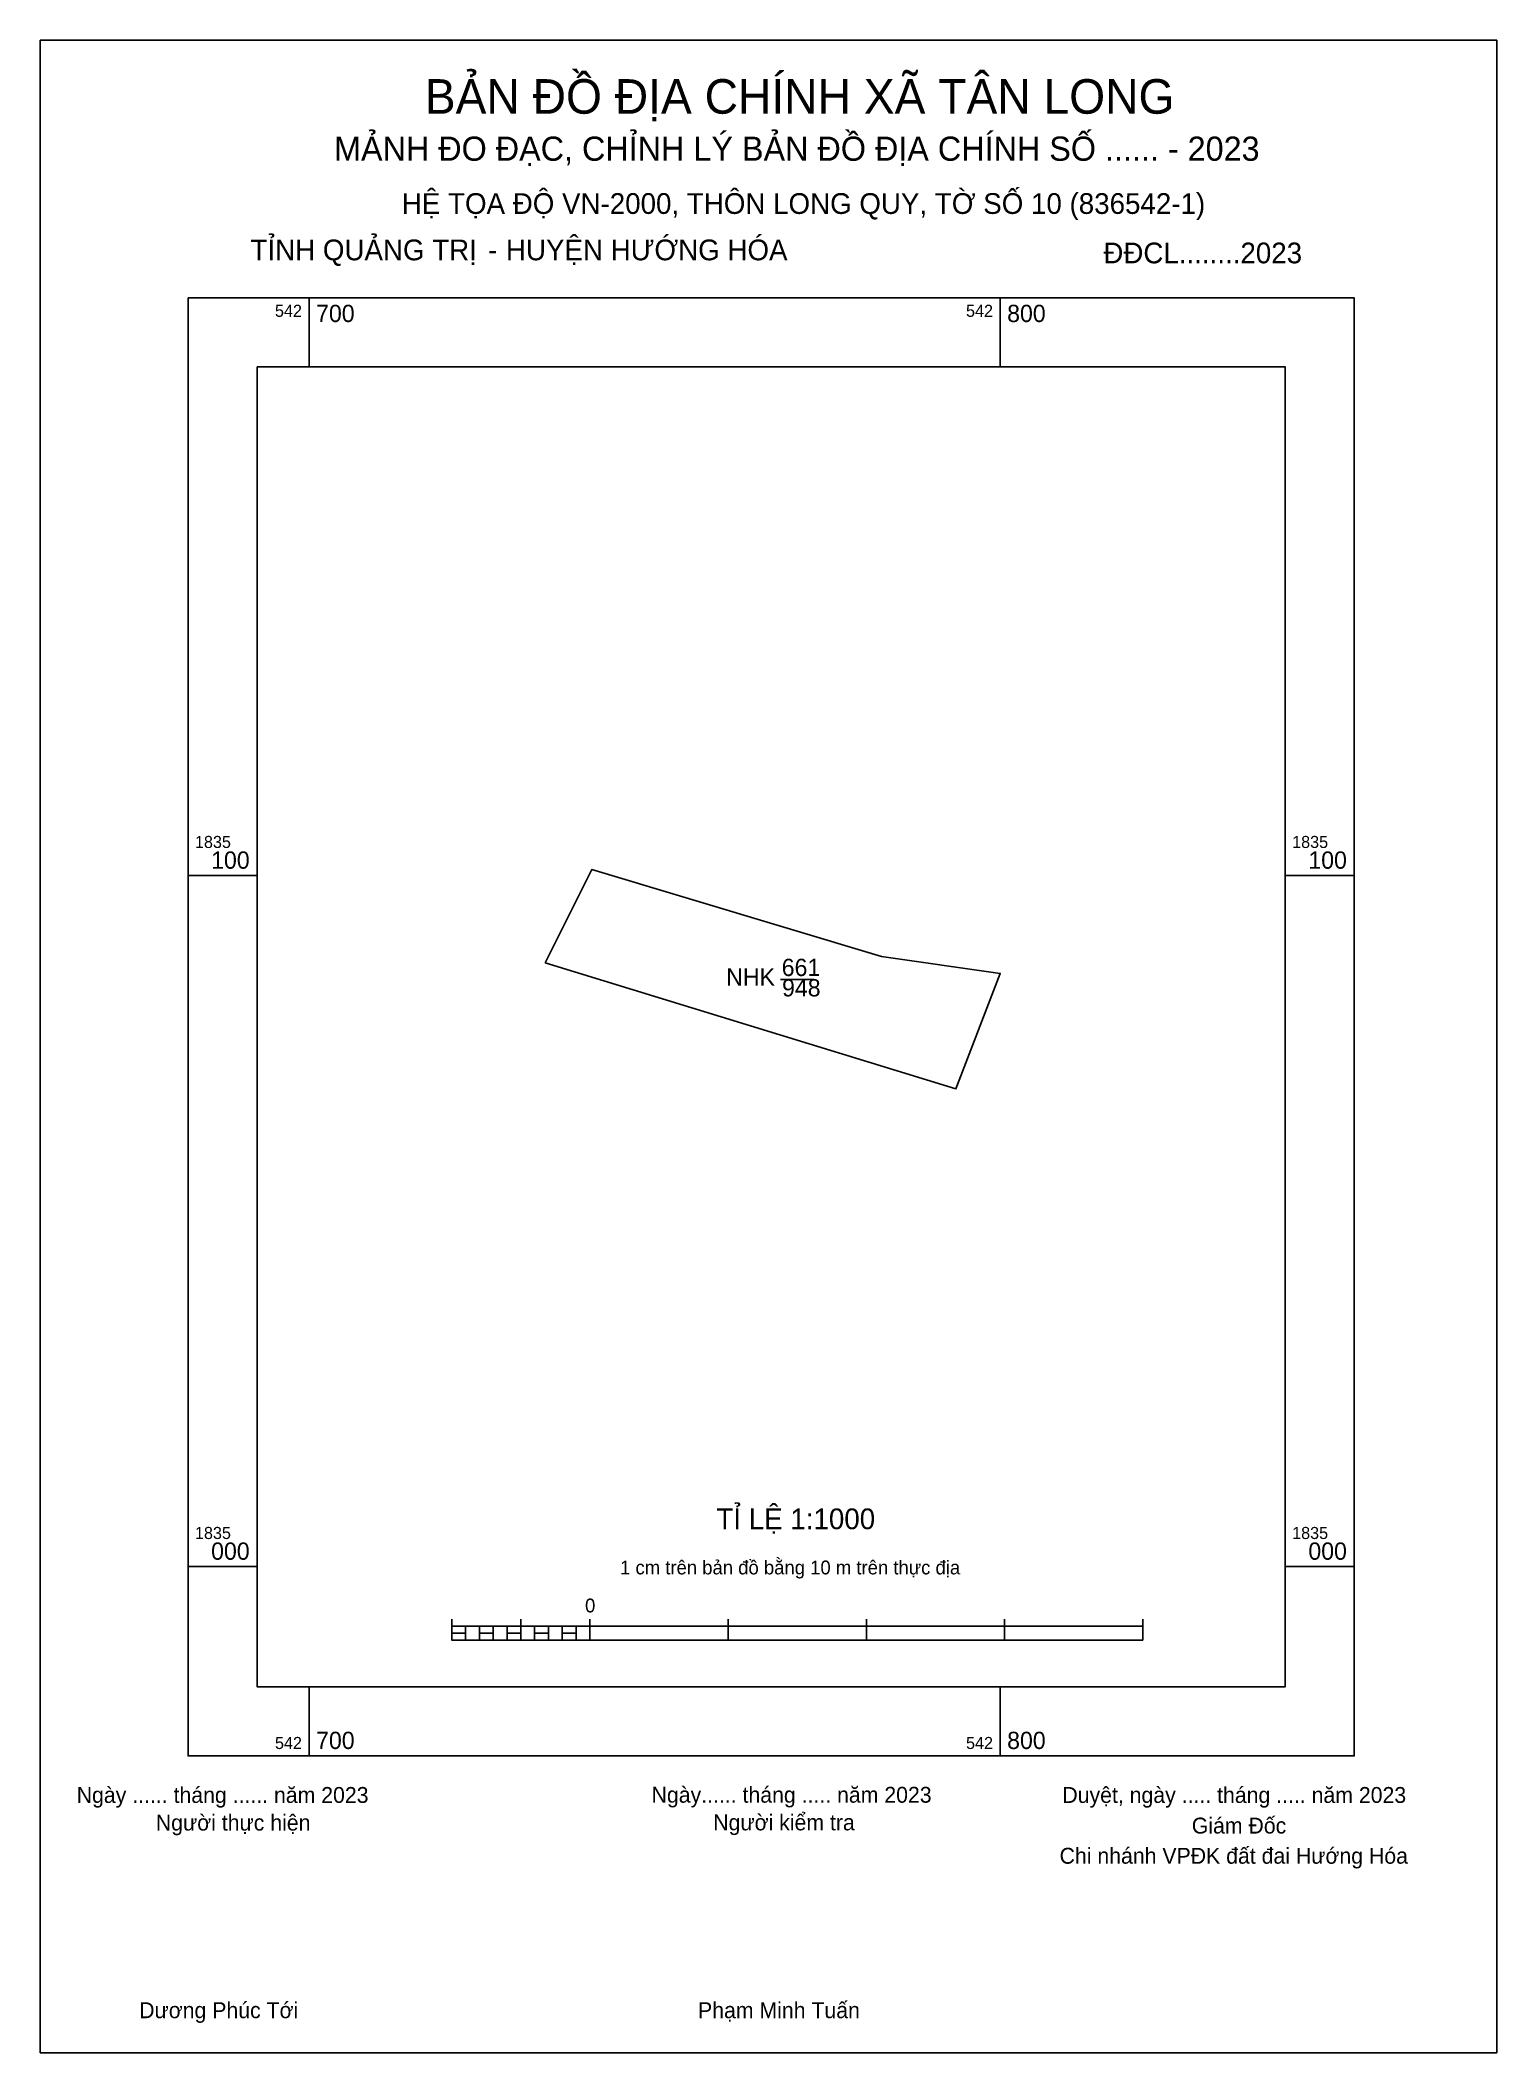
# Model space of a CAD drawing. Extents: x 542661 to 542872, y 1834930 to 1835221.
import ezdxf

# ---------------------------------------------------------------- set-up
doc = ezdxf.new("R2010")
doc.units = 0
for name, color, linetype in [('Level 1', 7, 'Continuous'), ('Level 10', 7, 'Continuous'), ('Level 13', 7, 'Continuous'), ('Level 2', 7, 'Continuous'), ('Level 6', 7, 'Continuous'), ('Level 62', 7, 'Continuous'), ('Level 63', 7, 'Continuous')]:
    doc.layers.add(name, color=color, linetype=linetype)

msp = doc.modelspace()

# ---------------------------------------------------------------- linework, layer by layer
at = {"layer": 'Level 1'}
msp.add_line((542871.85, 1834929.66), (542871.85, 1834929.66), dxfattribs=at)
at = {"layer": 'Level 10'}
msp.add_lwpolyline([(542734.13, 1835087.4), (542740.92, 1835100.89), (542782.81, 1835088.31), (542800.01, 1835085.85), (542793.59, 1835069.14)], close=True, dxfattribs=at)
at = {"layer": 'Level 13'}
msp.add_line((542768.21, 1835084.98), (542773.05, 1835084.98), dxfattribs=at)
at = {"layer": 'Level 2'}
msp.add_lwpolyline([(542661.08, 1835220.89), (542871.85, 1835220.89), (542871.85, 1834929.66), (542661.08, 1834929.66)], close=True, dxfattribs=at)
at = {"layer": 'Level 62'}
msp.add_lwpolyline([(542692.47, 1835173.61), (542841.24, 1835173.61), (542841.24, 1834982.61), (542692.47, 1834982.61)], close=True, dxfattribs=at)
at = {"layer": 'Level 63'}
for p, q in [((542866.85, 1835220.89), (542871.85, 1835220.89)), ((542866.85, 1835220.89), (542871.85, 1835220.89)), ((542871.85, 1835220.89), (542871.85, 1835215.89)), ((542871.85, 1835220.89), (542871.85, 1835215.89)), ((542700, 1835183.61), (542700, 1835173.61)), ((542800, 1835183.61), (542800, 1835173.61)), ((542682.47, 1835100), (542692.47, 1835100)), ((542841.24, 1835100), (542851.24, 1835100)), ((542682.47, 1835000), (542692.47, 1835000)), ((542841.24, 1835000), (542851.24, 1835000)), ((542720.63, 1834992.38), (542720.63, 1834989.38)), ((542730.63, 1834992.38), (542730.63, 1834989.38)), ((542740.63, 1834992.38), (542740.63, 1834989.38)), ((542760.63, 1834992.38), (542760.63, 1834989.38)), ((542780.63, 1834992.38), (542780.63, 1834989.38)), ((542800.63, 1834992.38), (542800.63, 1834989.38)), ((542820.63, 1834992.38), (542820.63, 1834989.38)), ((542720.63, 1834991.38), (542820.63, 1834991.38)), ((542720.63, 1834989.38), (542820.63, 1834989.38)), ((542722.63, 1834991.38), (542722.63, 1834989.38)), ((542724.63, 1834991.38), (542724.63, 1834989.38)), ((542726.63, 1834991.38), (542726.63, 1834989.38)), ((542728.63, 1834991.38), (542728.63, 1834989.38)), ((542730.63, 1834991.38), (542730.63, 1834989.38)), ((542732.63, 1834991.38), (542732.63, 1834989.38)), ((542734.63, 1834991.38), (542734.63, 1834989.38)), ((542736.63, 1834991.38), (542736.63, 1834989.38)), ((542738.63, 1834991.38), (542738.63, 1834989.38)), ((542740.63, 1834991.38), (542740.63, 1834989.38)), ((542700, 1834982.61), (542700, 1834972.61)), ((542800, 1834982.61), (542800, 1834972.61)), ((542661.08, 1834929.66), (542661.08, 1834934.66)), ((542661.08, 1834929.66), (542661.08, 1834934.66)), ((542871.85, 1834934.66), (542871.85, 1834929.66)), ((542871.85, 1834934.66), (542871.85, 1834929.66)), ((542666.08, 1834929.66), (542661.08, 1834929.66)), ((542666.08, 1834929.66), (542661.08, 1834929.66)), ((542871.85, 1834929.66), (542866.85, 1834929.66)), ((542871.85, 1834929.66), (542866.85, 1834929.66))]:
    msp.add_line(p, q, dxfattribs=at)
for points in [[(542682.47, 1835183.61), (542682.47, 1834972.61), (542851.24, 1834972.61), (542851.24, 1835183.61)], [(542720.63, 1834990.38), (542722.63, 1834990.38), (542722.63, 1834989.38), (542720.63, 1834989.38)], [(542720.63, 1834990.38), (542722.63, 1834990.38), (542722.63, 1834989.38), (542720.63, 1834989.38)], [(542724.63, 1834990.38), (542726.63, 1834990.38), (542726.63, 1834989.38), (542724.63, 1834989.38)], [(542728.63, 1834990.38), (542730.63, 1834990.38), (542730.63, 1834989.38), (542728.63, 1834989.38)], [(542732.63, 1834990.38), (542734.63, 1834990.38), (542734.63, 1834989.38), (542732.63, 1834989.38)], [(542736.63, 1834990.38), (542738.63, 1834990.38), (542738.63, 1834989.38), (542736.63, 1834989.38)]]:
    msp.add_lwpolyline(points, close=True, dxfattribs=at)

# ---------------------------------------------------------------- texts
at = {"layer": 'Level 13'}
for s, p in [('661', (542768.38, 1835085.47)), ('NHK', (542760.35, 1835084.07)), ('948', (542768.43, 1835082.52))]:
    msp.add_text(s, height=2.5, dxfattribs=at).set_placement(p)
at = {"layer": 'Level 6'}
for s, p in [('HỆ TỌA ÐỘ VN-2000, THÔN LONG QUY, TỜ SỐ 10 (836542-1)', (542713.41, 1835195.76)), ('TỈ LỆ 1:1000', (542758.93, 1835005.42))]:
    msp.add_text(s, height=3, dxfattribs=at).set_placement(p)
at = {"layer": 'Level 63'}
for s, height, p in [('BẢN ĐỒ ĐỊA CHÍNH XÃ TÂN LONG', 5, (542716.73, 1835210.26)), ('MẢNH ĐO ĐẠC, CHỈNH LÝ BẢN ĐỒ ÐỊA CHÍNH SỐ ...... - 2023', 3.5, (542703.6, 1835203.45)), ('TỈNH QUẢNG TRỊ', 3, (542691.51, 1835189.05)), (' HUYỆN HƯỚNG HÓA', 3, (542727.36, 1835189.05)), ('-', 3, (542725.88, 1835189.05)), ('ĐĐCL........2023', 3, (542814.92, 1835188.61)), ('542', 1.75, (542695.05, 1835180.86)), ('700', 2.5, (542701, 1835180.11)), ('542', 1.75, (542795.05, 1835180.86)), ('800', 2.5, (542801, 1835180.11)), ('1835', 1.75, (542683.47, 1835104)), ('1835', 1.75, (542842.24, 1835104)), ('100', 2.5, (542685.81, 1835101)), ('100', 2.5, (542844.59, 1835101)), ('1835', 1.75, (542683.47, 1835004)), ('000', 2.5, (542685.81, 1835001)), ('1835', 1.75, (542842.24, 1835004)), ('000', 2.5, (542844.59, 1835001)), ('1 cm trên bản đồ bằng 10 m trên thực địa', 2, (542744.99, 1834998.88)), ('0', 2, (542739.92, 1834993.38)), ('542', 1.75, (542695.05, 1834973.61)), ('700', 2.5, (542701, 1834973.61)), ('542', 1.75, (542795.05, 1834973.61)), ('800', 2.5, (542801, 1834973.61)), ('Ngày ...... tháng ...... năm 2023', 2.3, (542666.36, 1834965.81)), ('Ngày...... tháng ..... năm 2023', 2.3, (542749.55, 1834965.84)), ('Duyệt, ngày ..... tháng ..... năm 2023', 2.3, (542808.99, 1834965.81)), ('Người thực hiện', 2.3, (542677.81, 1834961.81)), ('Người kiểm tra', 2.3, (542758.47, 1834961.84)), ('Giám Đốc', 2.3, (542827.72, 1834961.38)), ('Chi nhánh VPĐK đất đai Hướng Hóa', 2.3, (542808.59, 1834957.01)), ('Dương Phúc Tới', 2.3, (542675.4, 1834934.66)), ('Phạm Minh Tuấn', 2.3, (542756.27, 1834934.66))]:
    msp.add_text(s, height=height, dxfattribs=at).set_placement(p)

doc.saveas('drawing.dxf')
